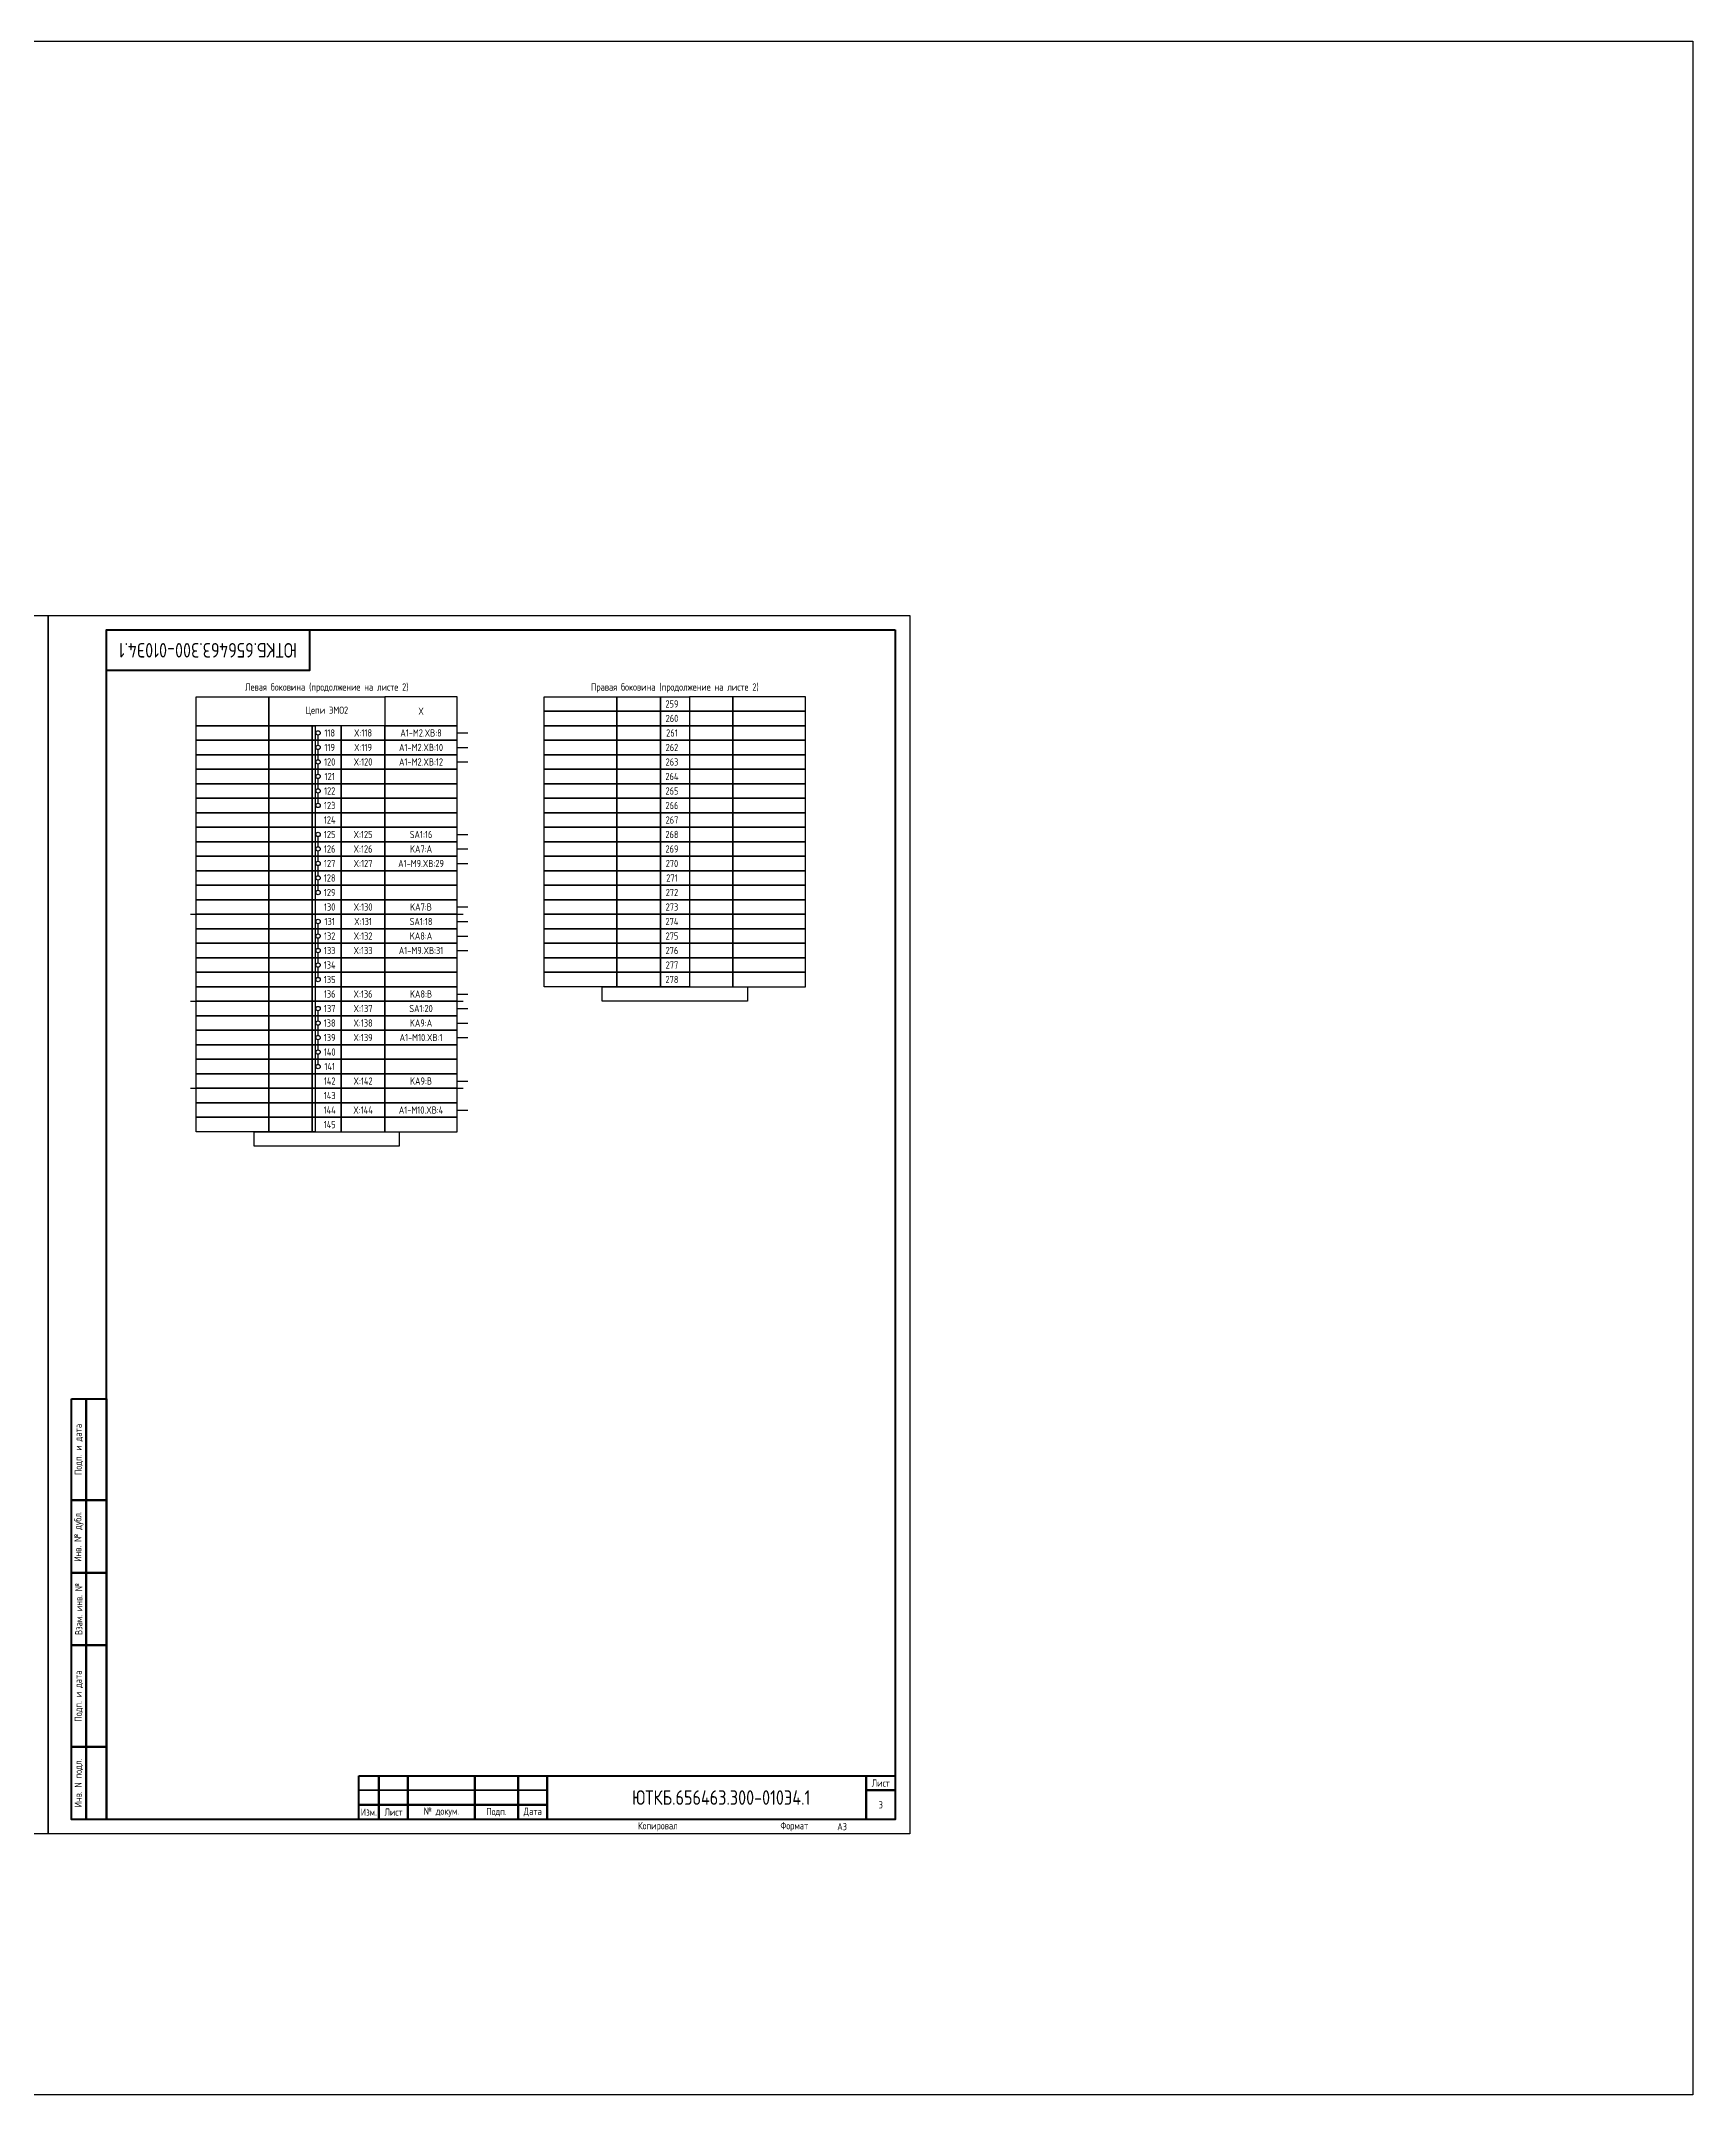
# Model space of a CAD drawing. Header units: millimetres. Extents: x -774 to 4101, y -90 to 618.
# Drawn here: x 3532 to 4101, y -90 to 618 of the extents above; entities that cross this region are included whole.
import ezdxf

# ---------------------------------------------------------------- set-up
doc = ezdxf.new("R2010")
doc.units = ezdxf.units.MM
doc.styles.add('Gost_type_A', font='GOST_A.TTF')

# ---------------------------------------------------------------- blocks, each defined once
blk = doc.blocks.new('Штамп левый нижний')
at = {"lineweight": 50}
for points in [[(-12, 145), (-7, 145), (-7, 110), (-12, 110)], [(-7, 145), (0, 145), (0, 110), (-7, 110)], [(-12, 110), (-7, 110), (-7, 85), (-12, 85)], [(-7, 110), (0, 110), (0, 85), (-7, 85)], [(-12, 85), (-7, 85), (-7, 60), (-12, 60)], [(-7, 85), (0, 85), (0, 60), (-7, 60)], [(-12, 60), (-7, 60), (-7, 25), (-12, 25)], [(-7, 60), (0, 60), (0, 25), (-7, 25)], [(-12, 25), (-7, 25), (-7, 0), (-12, 0)], [(-7, 25), (0, 25), (0, 0), (-7, 0)]]:
    blk.add_lwpolyline(points, close=True, dxfattribs=at)
at = {"char_height": 2.5, "attachment_point": 5, "rotation": 90, "style": 'Gost_type_A'}
for s, insert, width in [('Подп. и дата', (-9.5, 127.5), 35), ('Инв. № дубл.', (-9.5, 97.5), 25), ('Взам. инв. №', (-9.5, 72.5), 25), ('Подп. и дата', (-9.5, 42.5), 35), ('Инв. N подл.', (-9.5, 12.5), 25)]:
    blk.add_mtext(s, dxfattribs=dict(at, insert=insert, width=width))
blk = doc.blocks.new('Штамп угловой верхний')
at = {"lineweight": 50}
blk.add_lwpolyline([(0, 0), (70, 0), (70, -14), (0, -14)], close=True, dxfattribs=at)
blk = doc.blocks.new('Штамп малый нижний')
at = {"lineweight": 50}
for points in [[(-185, 15), (-178, 15), (-178, 5), (-185, 5)], [(-178, 15), (-168, 15), (-168, 5), (-178, 5)], [(-168, 15), (-145, 15), (-145, 5), (-168, 5)], [(-145, 15), (-130, 15), (-130, 5), (-145, 5)], [(-130, 15), (-120, 15), (-120, 5), (-130, 5)], [(-120, 15), (-10, 15), (-10, 0), (-120, 0)], [(-10, 15), (0, 15), (0, 10), (-10, 10)], [(-10, 10), (0, 10), (0, 0), (-10, 0)], [(-185, 5), (-178, 5), (-178, 0), (-185, 0)], [(-178, 5), (-168, 5), (-168, 0), (-178, 0)], [(-168, 5), (-145, 5), (-145, 0), (-168, 0)], [(-145, 5), (-130, 5), (-130, 0), (-145, 0)], [(-130, 5), (-120, 5), (-120, 0), (-130, 0)]]:
    blk.add_lwpolyline(points, close=True, dxfattribs=at)
for points in [[(-185, 15), (-178, 15), (-178, 10), (-185, 10)], [(-178, 15), (-168, 15), (-168, 10), (-178, 10)], [(-168, 15), (-145, 15), (-145, 10), (-168, 10)], [(-145, 15), (-130, 15), (-130, 10), (-145, 10)], [(-130, 15), (-120, 15), (-120, 10), (-130, 10)], [(-185, 10), (-178, 10), (-178, 5), (-185, 5)], [(-178, 10), (-168, 10), (-168, 5), (-178, 5)], [(-168, 10), (-145, 10), (-145, 5), (-168, 5)], [(-145, 10), (-130, 10), (-130, 5), (-145, 5)], [(-130, 10), (-120, 10), (-120, 5), (-130, 5)]]:
    blk.add_lwpolyline(points, close=True)
at = {"char_height": 2.5, "style": 'Gost_type_A'}
for s, insert, width, attachment_point in [('Лист', (-5, 12.5), 10, 5), ('Изм.', (-181.5, 2.5), 7, 5), ('Лист', (-173, 2.5), 10, 5), ('№ докум.', (-156.5, 2.5), 23, 5), ('Подп.', (-137.5, 2.5), 15, 5), ('Дата', (-125, 2.5), 10, 5), ('Копировал', (-75, -2.53), 13.1202, 6), ('Формат', (-30, -2.53), 13.1202, 6)]:
    blk.add_mtext(s, dxfattribs=dict(at, insert=insert, width=width, attachment_point=attachment_point))

msp = doc.modelspace()

# ---------------------------------------------------------------- linework, layer by layer
for p, q in [((3627, 375.25), (3627, 378.75)), ((3675, 379.5), (3678.62, 379.5)), ((3627, 370.25), (3627, 373.75)), ((3627, 365.25), (3627, 368.75)), ((3675, 374.5), (3678.62, 374.5)), ((3675, 369.5), (3678.62, 369.5)), ((3627, 360.25), (3627, 363.75)), ((3627, 355.25), (3627, 358.75)), ((3627, 340.25), (3627, 343.75)), ((3675, 344.5), (3678.62, 344.5)), ((3627, 335.25), (3627, 338.75)), ((3627, 330.25), (3627, 333.75)), ((3675, 339.5), (3678.62, 339.5)), ((3675, 334.5), (3678.62, 334.5)), ((3627, 325.25), (3627, 328.75)), ((3675, 319.5), (3678.62, 319.5)), ((3627, 310.25), (3627, 313.75)), ((3675, 314.5), (3678.62, 314.5)), ((3627, 305.25), (3627, 308.75)), ((3675, 309.5), (3678.62, 309.5)), ((3675, 304.5), (3678.62, 304.5)), ((3627, 300.25), (3627, 303.75)), ((3627, 295.25), (3627, 298.75)), ((3627, 280.25), (3627, 283.75)), ((3675, 289.5), (3678.62, 289.5)), ((3675, 284.5), (3678.62, 284.5)), ((3627, 275.25), (3627, 278.75)), ((3675, 279.5), (3678.62, 279.5)), ((3627, 270.25), (3627, 273.75)), ((3675, 274.5), (3678.62, 274.5)), ((3627, 265.25), (3627, 268.75)), ((3675, 259.5), (3678.62, 259.5)), ((3675, 249.5), (3678.62, 249.5))]:
    msp.add_line(p, q)
at = {"lineweight": 30}
for p, q in [((3583, 317), (3677, 317)), ((3583, 287), (3677, 287)), ((3583, 257), (3677, 257))]:
    msp.add_line(p, q, dxfattribs=at)
at = {"color": 3}
msp.add_lwpolyline([(-774, 618), (4101, 618), (4101, -90), (-774, -90)], close=True, dxfattribs=at)
for points in [[(3534, 420), (3534, 0), (3237, 0), (3237, 420)], [(3831, 420), (3831, 0), (3534, 0), (3534, 420)], [(3585, 392), (3610, 392), (3610, 382), (3585, 382)], [(3610, 392), (3650, 392), (3650, 382), (3610, 382)], [(3675, 392), (3650, 392), (3650, 382), (3675, 382)], [(3705, 392), (3730, 392), (3730, 387), (3705, 387)], [(3730, 392), (3745, 392), (3745, 387), (3730, 387)], [(3745, 392), (3755, 392), (3755, 387), (3745, 387)], [(3770, 392), (3755, 392), (3755, 387), (3770, 387)], [(3795, 392), (3770, 392), (3770, 387), (3795, 387)], [(3705, 387), (3730, 387), (3730, 382), (3705, 382)], [(3730, 387), (3745, 387), (3745, 382), (3730, 382)], [(3745, 387), (3755, 387), (3755, 382), (3745, 382)], [(3770, 387), (3755, 387), (3755, 382), (3770, 382)], [(3795, 387), (3770, 387), (3770, 382), (3795, 382)], [(3585, 382), (3610, 382), (3610, 377), (3585, 377)], [(3585, 377), (3610, 377), (3610, 372), (3585, 372)], [(3610, 382), (3625, 382), (3625, 377), (3610, 377)], [(3610, 377), (3625, 377), (3625, 372), (3610, 372)], [(3635, 382), (3625, 382), (3625, 377), (3635, 377)], [(3625, 382), (3626, 382), (3626, 377), (3625, 377)], [(3635, 377), (3625, 377), (3625, 372), (3635, 372)], [(3625, 377), (3626, 377), (3626, 372), (3625, 372)], [(3650, 382), (3635, 382), (3635, 377), (3650, 377)], [(3650, 377), (3635, 377), (3635, 372), (3650, 372)], [(3675, 382), (3650, 382), (3650, 377), (3675, 377)], [(3675, 377), (3650, 377), (3650, 372), (3675, 372)], [(3705, 382), (3730, 382), (3730, 377), (3705, 377)], [(3705, 377), (3730, 377), (3730, 372), (3705, 372)], [(3730, 382), (3745, 382), (3745, 377), (3730, 377)], [(3730, 377), (3745, 377), (3745, 372), (3730, 372)], [(3745, 382), (3755, 382), (3755, 377), (3745, 377)], [(3745, 377), (3755, 377), (3755, 372), (3745, 372)], [(3770, 382), (3755, 382), (3755, 377), (3770, 377)], [(3770, 377), (3755, 377), (3755, 372), (3770, 372)], [(3795, 382), (3770, 382), (3770, 377), (3795, 377)], [(3795, 377), (3770, 377), (3770, 372), (3795, 372)], [(3585, 372), (3610, 372), (3610, 367), (3585, 367)], [(3610, 372), (3625, 372), (3625, 367), (3610, 367)], [(3635, 372), (3625, 372), (3625, 367), (3635, 367)], [(3625, 372), (3626, 372), (3626, 367), (3625, 367)], [(3650, 372), (3635, 372), (3635, 367), (3650, 367)], [(3675, 372), (3650, 372), (3650, 367), (3675, 367)], [(3705, 372), (3730, 372), (3730, 367), (3705, 367)], [(3730, 372), (3745, 372), (3745, 367), (3730, 367)], [(3745, 372), (3755, 372), (3755, 367), (3745, 367)], [(3770, 372), (3755, 372), (3755, 367), (3770, 367)], [(3795, 372), (3770, 372), (3770, 367), (3795, 367)], [(3585, 367), (3610, 367), (3610, 362), (3585, 362)], [(3585, 362), (3610, 362), (3610, 357), (3585, 357)], [(3610, 367), (3625, 367), (3625, 362), (3610, 362)], [(3610, 362), (3625, 362), (3625, 357), (3610, 357)], [(3635, 367), (3625, 367), (3625, 362), (3635, 362)], [(3625, 367), (3626, 367), (3626, 362), (3625, 362)], [(3635, 362), (3625, 362), (3625, 357), (3635, 357)], [(3625, 362), (3626, 362), (3626, 357), (3625, 357)], [(3650, 367), (3635, 367), (3635, 362), (3650, 362)], [(3650, 362), (3635, 362), (3635, 357), (3650, 357)], [(3675, 367), (3650, 367), (3650, 362), (3675, 362)], [(3675, 362), (3650, 362), (3650, 357), (3675, 357)], [(3705, 367), (3730, 367), (3730, 362), (3705, 362)], [(3705, 362), (3730, 362), (3730, 357), (3705, 357)], [(3730, 367), (3745, 367), (3745, 362), (3730, 362)], [(3730, 362), (3745, 362), (3745, 357), (3730, 357)], [(3745, 367), (3755, 367), (3755, 362), (3745, 362)], [(3745, 362), (3755, 362), (3755, 357), (3745, 357)], [(3770, 367), (3755, 367), (3755, 362), (3770, 362)], [(3770, 362), (3755, 362), (3755, 357), (3770, 357)], [(3795, 367), (3770, 367), (3770, 362), (3795, 362)], [(3795, 362), (3770, 362), (3770, 357), (3795, 357)], [(3585, 357), (3610, 357), (3610, 352), (3585, 352)], [(3610, 357), (3625, 357), (3625, 352), (3610, 352)], [(3635, 357), (3625, 357), (3625, 352), (3635, 352)], [(3625, 357), (3626, 357), (3626, 352), (3625, 352)], [(3650, 357), (3635, 357), (3635, 352), (3650, 352)], [(3675, 357), (3650, 357), (3650, 352), (3675, 352)], [(3705, 357), (3730, 357), (3730, 352), (3705, 352)], [(3730, 357), (3745, 357), (3745, 352), (3730, 352)], [(3745, 357), (3755, 357), (3755, 352), (3745, 352)], [(3770, 357), (3755, 357), (3755, 352), (3770, 352)], [(3795, 357), (3770, 357), (3770, 352), (3795, 352)], [(3585, 352), (3610, 352), (3610, 347), (3585, 347)], [(3585, 347), (3610, 347), (3610, 342), (3585, 342)], [(3610, 352), (3625, 352), (3625, 347), (3610, 347)], [(3610, 347), (3625, 347), (3625, 342), (3610, 342)], [(3635, 352), (3625, 352), (3625, 347), (3635, 347)], [(3625, 352), (3626, 352), (3626, 347), (3625, 347)], [(3635, 347), (3625, 347), (3625, 342), (3635, 342)], [(3625, 347), (3626, 347), (3626, 342), (3625, 342)], [(3650, 352), (3635, 352), (3635, 347), (3650, 347)], [(3650, 347), (3635, 347), (3635, 342), (3650, 342)], [(3675, 352), (3650, 352), (3650, 347), (3675, 347)], [(3675, 347), (3650, 347), (3650, 342), (3675, 342)], [(3705, 352), (3730, 352), (3730, 347), (3705, 347)], [(3705, 347), (3730, 347), (3730, 342), (3705, 342)], [(3730, 352), (3745, 352), (3745, 347), (3730, 347)], [(3730, 347), (3745, 347), (3745, 342), (3730, 342)], [(3745, 352), (3755, 352), (3755, 347), (3745, 347)], [(3745, 347), (3755, 347), (3755, 342), (3745, 342)], [(3770, 352), (3755, 352), (3755, 347), (3770, 347)], [(3770, 347), (3755, 347), (3755, 342), (3770, 342)], [(3795, 352), (3770, 352), (3770, 347), (3795, 347)], [(3795, 347), (3770, 347), (3770, 342), (3795, 342)], [(3585, 342), (3610, 342), (3610, 337), (3585, 337)], [(3610, 342), (3625, 342), (3625, 337), (3610, 337)], [(3635, 342), (3625, 342), (3625, 337), (3635, 337)], [(3625, 342), (3626, 342), (3626, 337), (3625, 337)], [(3650, 342), (3635, 342), (3635, 337), (3650, 337)], [(3675, 342), (3650, 342), (3650, 337), (3675, 337)], [(3705, 342), (3730, 342), (3730, 337), (3705, 337)], [(3730, 342), (3745, 342), (3745, 337), (3730, 337)], [(3745, 342), (3755, 342), (3755, 337), (3745, 337)], [(3770, 342), (3755, 342), (3755, 337), (3770, 337)], [(3795, 342), (3770, 342), (3770, 337), (3795, 337)], [(3585, 337), (3610, 337), (3610, 332), (3585, 332)], [(3610, 337), (3625, 337), (3625, 332), (3610, 332)], [(3635, 337), (3625, 337), (3625, 332), (3635, 332)], [(3625, 337), (3626, 337), (3626, 332), (3625, 332)], [(3650, 337), (3635, 337), (3635, 332), (3650, 332)], [(3675, 337), (3650, 337), (3650, 332), (3675, 332)], [(3705, 337), (3730, 337), (3730, 332), (3705, 332)], [(3730, 337), (3745, 337), (3745, 332), (3730, 332)], [(3745, 337), (3755, 337), (3755, 332), (3745, 332)], [(3770, 337), (3755, 337), (3755, 332), (3770, 332)], [(3795, 337), (3770, 337), (3770, 332), (3795, 332)], [(3585, 332), (3610, 332), (3610, 327), (3585, 327)], [(3585, 327), (3610, 327), (3610, 322), (3585, 322)], [(3610, 332), (3625, 332), (3625, 327), (3610, 327)], [(3610, 327), (3625, 327), (3625, 322), (3610, 322)], [(3635, 332), (3625, 332), (3625, 327), (3635, 327)], [(3625, 332), (3626, 332), (3626, 327), (3625, 327)], [(3635, 327), (3625, 327), (3625, 322), (3635, 322)], [(3625, 327), (3626, 327), (3626, 322), (3625, 322)], [(3650, 332), (3635, 332), (3635, 327), (3650, 327)], [(3650, 327), (3635, 327), (3635, 322), (3650, 322)], [(3675, 332), (3650, 332), (3650, 327), (3675, 327)], [(3675, 327), (3650, 327), (3650, 322), (3675, 322)], [(3705, 332), (3730, 332), (3730, 327), (3705, 327)], [(3705, 327), (3730, 327), (3730, 322), (3705, 322)], [(3730, 332), (3745, 332), (3745, 327), (3730, 327)], [(3730, 327), (3745, 327), (3745, 322), (3730, 322)], [(3745, 332), (3755, 332), (3755, 327), (3745, 327)], [(3745, 327), (3755, 327), (3755, 322), (3745, 322)], [(3770, 332), (3755, 332), (3755, 327), (3770, 327)], [(3770, 327), (3755, 327), (3755, 322), (3770, 322)], [(3795, 332), (3770, 332), (3770, 327), (3795, 327)], [(3795, 327), (3770, 327), (3770, 322), (3795, 322)], [(3585, 322), (3610, 322), (3610, 317), (3585, 317)], [(3610, 322), (3625, 322), (3625, 317), (3610, 317)], [(3635, 322), (3625, 322), (3625, 317), (3635, 317)], [(3625, 322), (3626, 322), (3626, 317), (3625, 317)], [(3650, 322), (3635, 322), (3635, 317), (3650, 317)], [(3675, 322), (3650, 322), (3650, 317), (3675, 317)], [(3705, 322), (3730, 322), (3730, 317), (3705, 317)], [(3730, 322), (3745, 322), (3745, 317), (3730, 317)], [(3745, 322), (3755, 322), (3755, 317), (3745, 317)], [(3770, 322), (3755, 322), (3755, 317), (3770, 317)], [(3795, 322), (3770, 322), (3770, 317), (3795, 317)], [(3585, 317), (3610, 317), (3610, 312), (3585, 312)], [(3585, 312), (3610, 312), (3610, 307), (3585, 307)], [(3610, 317), (3625, 317), (3625, 312), (3610, 312)], [(3610, 312), (3625, 312), (3625, 307), (3610, 307)], [(3635, 317), (3625, 317), (3625, 312), (3635, 312)], [(3625, 317), (3626, 317), (3626, 312), (3625, 312)], [(3635, 312), (3625, 312), (3625, 307), (3635, 307)], [(3625, 312), (3626, 312), (3626, 307), (3625, 307)], [(3650, 317), (3635, 317), (3635, 312), (3650, 312)], [(3650, 312), (3635, 312), (3635, 307), (3650, 307)], [(3675, 317), (3650, 317), (3650, 312), (3675, 312)], [(3675, 312), (3650, 312), (3650, 307), (3675, 307)], [(3705, 317), (3730, 317), (3730, 312), (3705, 312)], [(3705, 312), (3730, 312), (3730, 307), (3705, 307)], [(3730, 317), (3745, 317), (3745, 312), (3730, 312)], [(3730, 312), (3745, 312), (3745, 307), (3730, 307)], [(3745, 317), (3755, 317), (3755, 312), (3745, 312)], [(3745, 312), (3755, 312), (3755, 307), (3745, 307)], [(3770, 317), (3755, 317), (3755, 312), (3770, 312)], [(3770, 312), (3755, 312), (3755, 307), (3770, 307)], [(3795, 317), (3770, 317), (3770, 312), (3795, 312)], [(3795, 312), (3770, 312), (3770, 307), (3795, 307)], [(3585, 307), (3610, 307), (3610, 302), (3585, 302)], [(3610, 307), (3625, 307), (3625, 302), (3610, 302)], [(3635, 307), (3625, 307), (3625, 302), (3635, 302)], [(3625, 307), (3626, 307), (3626, 302), (3625, 302)], [(3650, 307), (3635, 307), (3635, 302), (3650, 302)], [(3675, 307), (3650, 307), (3650, 302), (3675, 302)], [(3705, 307), (3730, 307), (3730, 302), (3705, 302)], [(3730, 307), (3745, 307), (3745, 302), (3730, 302)], [(3745, 307), (3755, 307), (3755, 302), (3745, 302)], [(3770, 307), (3755, 307), (3755, 302), (3770, 302)], [(3795, 307), (3770, 307), (3770, 302), (3795, 302)], [(3585, 302), (3610, 302), (3610, 297), (3585, 297)], [(3610, 302), (3625, 302), (3625, 297), (3610, 297)], [(3635, 302), (3625, 302), (3625, 297), (3635, 297)], [(3625, 302), (3626, 302), (3626, 297), (3625, 297)], [(3650, 302), (3635, 302), (3635, 297), (3650, 297)], [(3675, 302), (3650, 302), (3650, 297), (3675, 297)], [(3705, 302), (3730, 302), (3730, 297), (3705, 297)], [(3730, 302), (3745, 302), (3745, 297), (3730, 297)], [(3745, 302), (3755, 302), (3755, 297), (3745, 297)], [(3770, 302), (3755, 302), (3755, 297), (3770, 297)], [(3795, 302), (3770, 302), (3770, 297), (3795, 297)], [(3585, 297), (3610, 297), (3610, 292), (3585, 292)], [(3585, 292), (3610, 292), (3610, 287), (3585, 287)], [(3610, 297), (3625, 297), (3625, 292), (3610, 292)], [(3610, 292), (3625, 292), (3625, 287), (3610, 287)], [(3635, 297), (3625, 297), (3625, 292), (3635, 292)], [(3625, 297), (3626, 297), (3626, 292), (3625, 292)], [(3635, 292), (3625, 292), (3625, 287), (3635, 287)], [(3625, 292), (3626, 292), (3626, 287), (3625, 287)], [(3650, 297), (3635, 297), (3635, 292), (3650, 292)], [(3650, 292), (3635, 292), (3635, 287), (3650, 287)], [(3675, 297), (3650, 297), (3650, 292), (3675, 292)], [(3675, 292), (3650, 292), (3650, 287), (3675, 287)], [(3705, 297), (3730, 297), (3730, 292), (3705, 292)], [(3725, 292), (3775, 292), (3775, 287), (3725, 287)], [(3730, 297), (3745, 297), (3745, 292), (3730, 292)], [(3745, 297), (3755, 297), (3755, 292), (3745, 292)], [(3770, 297), (3755, 297), (3755, 292), (3770, 292)], [(3795, 297), (3770, 297), (3770, 292), (3795, 292)], [(3585, 287), (3610, 287), (3610, 282), (3585, 282)], [(3610, 287), (3625, 287), (3625, 282), (3610, 282)], [(3635, 287), (3625, 287), (3625, 282), (3635, 282)], [(3625, 287), (3626, 287), (3626, 282), (3625, 282)], [(3650, 287), (3635, 287), (3635, 282), (3650, 282)], [(3675, 287), (3650, 287), (3650, 282), (3675, 282)], [(3585, 282), (3610, 282), (3610, 277), (3585, 277)], [(3585, 277), (3610, 277), (3610, 272), (3585, 272)], [(3610, 282), (3625, 282), (3625, 277), (3610, 277)], [(3610, 277), (3625, 277), (3625, 272), (3610, 272)], [(3635, 282), (3625, 282), (3625, 277), (3635, 277)], [(3625, 282), (3626, 282), (3626, 277), (3625, 277)], [(3635, 277), (3625, 277), (3625, 272), (3635, 272)], [(3625, 277), (3626, 277), (3626, 272), (3625, 272)], [(3650, 282), (3635, 282), (3635, 277), (3650, 277)], [(3650, 277), (3635, 277), (3635, 272), (3650, 272)], [(3675, 282), (3650, 282), (3650, 277), (3675, 277)], [(3675, 277), (3650, 277), (3650, 272), (3675, 272)], [(3585, 272), (3610, 272), (3610, 267), (3585, 267)], [(3610, 272), (3625, 272), (3625, 267), (3610, 267)], [(3635, 272), (3625, 272), (3625, 267), (3635, 267)], [(3625, 272), (3626, 272), (3626, 267), (3625, 267)], [(3650, 272), (3635, 272), (3635, 267), (3650, 267)], [(3675, 272), (3650, 272), (3650, 267), (3675, 267)], [(3585, 267), (3610, 267), (3610, 262), (3585, 262)], [(3585, 262), (3610, 262), (3610, 257), (3585, 257)], [(3610, 267), (3625, 267), (3625, 262), (3610, 262)], [(3610, 262), (3625, 262), (3625, 257), (3610, 257)], [(3635, 267), (3625, 267), (3625, 262), (3635, 262)], [(3625, 267), (3626, 267), (3626, 262), (3625, 262)], [(3635, 262), (3625, 262), (3625, 257), (3635, 257)], [(3625, 262), (3626, 262), (3626, 257), (3625, 257)], [(3650, 267), (3635, 267), (3635, 262), (3650, 262)], [(3650, 262), (3635, 262), (3635, 257), (3650, 257)], [(3675, 267), (3650, 267), (3650, 262), (3675, 262)], [(3675, 262), (3650, 262), (3650, 257), (3675, 257)], [(3585, 257), (3610, 257), (3610, 252), (3585, 252)], [(3610, 257), (3625, 257), (3625, 252), (3610, 252)], [(3635, 257), (3625, 257), (3625, 252), (3635, 252)], [(3625, 257), (3626, 257), (3626, 252), (3625, 252)], [(3650, 257), (3635, 257), (3635, 252), (3650, 252)], [(3675, 257), (3650, 257), (3650, 252), (3675, 252)], [(3585, 252), (3610, 252), (3610, 247), (3585, 247)], [(3610, 252), (3625, 252), (3625, 247), (3610, 247)], [(3635, 252), (3625, 252), (3625, 247), (3635, 247)], [(3625, 252), (3626, 252), (3626, 247), (3625, 247)], [(3650, 252), (3635, 252), (3635, 247), (3650, 247)], [(3675, 252), (3650, 252), (3650, 247), (3675, 247)], [(3585, 247), (3610, 247), (3610, 242), (3585, 242)], [(3605, 242), (3655, 242), (3655, 237), (3605, 237)], [(3610, 247), (3625, 247), (3625, 242), (3610, 242)], [(3635, 247), (3625, 247), (3625, 242), (3635, 242)], [(3625, 247), (3626, 247), (3626, 242), (3625, 242)], [(3650, 247), (3635, 247), (3635, 242), (3650, 242)], [(3675, 247), (3650, 247), (3650, 242), (3675, 242)]]:
    msp.add_lwpolyline(points, close=True)
at = {"lineweight": 50}
msp.add_lwpolyline([(3826, 415), (3826, 5), (3554, 5), (3554, 415)], close=True, dxfattribs=at)
for centre in [(3627, 379.5), (3627, 374.5), (3627, 369.5), (3627, 364.5), (3627, 359.5), (3627, 354.5), (3627, 344.5), (3627, 339.5), (3627, 334.5), (3627, 329.5), (3627, 324.5), (3627, 314.5), (3627, 309.5), (3627, 304.5), (3627, 299.5), (3627, 294.5), (3627, 284.5), (3627, 279.5), (3627, 274.5), (3627, 269.5), (3627, 264.5)]:
    msp.add_circle(centre, 0.75)

# ---------------------------------------------------------------- block references
for name, p in [('Штамп угловой верхний', (3554, 415)), ('Штамп малый нижний', (3826, 5))]:
    msp.add_blockref(name, p)
at = {"color": 1}
msp.add_blockref('Штамп левый нижний', (3554, 5), dxfattribs=at)

# ---------------------------------------------------------------- texts
at = {"insert": (3589, 408), "char_height": 5, "width": 70, "attachment_point": 5, "rotation": 180, "style": 'Gost_type_A'}
msp.add_mtext('ЮТКБ.656463.300-010Э4.1', dxfattribs=at)
at = {"style": 'Gost_type_A'}
for s, insert, char_height, width, attachment_point in [('Левая боковина (продолжение на листе 2)', (3630, 395), 2.5, 90, 5), ('Правая боковина (продолжение на листе 2)', (3750, 395), 2.5, 90, 5), ('Цепи ЭМО2', (3630, 387), 2.5, 40, 5), ('X', (3662.5, 387), 2.5, 25, 5), ('A1-M2.XВ:10', (3662.5, 374.5), 2.5, 25, 5), ('A1-M2.XВ:8', (3662.5, 379.5), 2.5, 25, 5), ('A1-M2.XВ:12', (3662.5, 369.5), 2.5, 25, 5), ('SA1:16', (3662.5, 344.5), 2.5, 25, 5), ('KA7:A', (3662.5, 339.5), 2.5, 25, 5), ('A1-M9.XВ:29', (3662.5, 334.5), 2.5, 25, 5), ('KA7:B', (3662.5, 319.5), 2.5, 25, 5), ('SA1:18', (3662.5, 314.5), 2.5, 25, 5), ('A1-M9.XВ:31', (3662.5, 304.5), 2.5, 25, 5), ('KA8:A', (3662.5, 309.5), 2.5, 25, 5), ('KA8:B', (3662.5, 289.5), 2.5, 25, 5), ('SA1:20', (3662.5, 284.5), 2.5, 25, 5), ('KA9:A', (3662.5, 279.5), 2.5, 25, 5), ('A1-M10.XВ:1', (3662.5, 274.5), 2.5, 25, 5), ('KA9:B', (3662.5, 259.5), 2.5, 25, 5), ('А1-M10.XВ:4', (3662.5, 249.5), 2.5, 25, 5), ('ЮТКБ.656463.300-010Э4.1', (3766, 12.5), 5, 120, 5), ('3', (3821, 10), 2.5, 10, 5), ('A3', (3806, 2.5), 2.5, 20, 4), ('A3', (3806, 2.5), 2.5, 20, 4)]:
    msp.add_mtext(s, dxfattribs=dict(at, insert=insert, char_height=char_height, width=width, attachment_point=attachment_point))
at = {"ltscale": 10, "char_height": 2.5, "attachment_point": 5, "style": 'Gost_type_A'}
for s, insert, width in [('259', (3749, 389.5), 8), ('260', (3749, 384.5), 8), ('118', (3631, 379.5), 8), ('119', (3631, 374.5), 8), ('X:118', (3642.5, 379.5), 15), ('X:119', (3642.5, 374.5), 15), ('262', (3749, 374.5), 8), ('261', (3749, 379.5), 8), ('120', (3631, 369.5), 8), ('X:120', (3642.5, 369.5), 15), ('263', (3749, 369.5), 8), ('121', (3631, 364.5), 8), ('264', (3749, 364.5), 8), ('123', (3631, 354.5), 8), ('122', (3631, 359.5), 8), ('265', (3749, 359.5), 8), ('266', (3749, 354.5), 8), ('124', (3631, 349.5), 8), ('267', (3749, 349.5), 8), ('125', (3631, 344.5), 8), ('126', (3631, 339.5), 8), ('X:125', (3642.5, 344.5), 15), ('X:126', (3642.5, 339.5), 15), ('268', (3749, 344.5), 8), ('269', (3749, 339.5), 8), ('127', (3631, 334.5), 8), ('X:127', (3642.5, 334.5), 15), ('270', (3749, 334.5), 8), ('128', (3631, 329.5), 8), ('129', (3631, 324.5), 8), ('272', (3749, 324.5), 8), ('271', (3749, 329.5), 8), ('130', (3631, 319.5), 8), ('X:130', (3642.5, 319.5), 15), ('273', (3749, 319.5), 8), ('131', (3631, 314.5), 8), ('X:131', (3642.5, 314.5), 15), ('274', (3749, 314.5), 8), ('133', (3631, 304.5), 8), ('132', (3631, 309.5), 8), ('X:133', (3642.5, 304.5), 15), ('X:132', (3642.5, 309.5), 15), ('275', (3749, 309.5), 8), ('276', (3749, 304.5), 8), ('134', (3631, 299.5), 8), ('277', (3749, 299.5), 8), ('135', (3631, 294.5), 8), ('136', (3631, 289.5), 8), ('X:136', (3642.5, 289.5), 15), ('278', (3749, 294.5), 8), ('137', (3631, 284.5), 8), ('X:137', (3642.5, 284.5), 15), ('138', (3631, 279.5), 8), ('X:138', (3642.5, 279.5), 15), ('139', (3631, 274.5), 8), ('140', (3631, 269.5), 8), ('X:139', (3642.5, 274.5), 15), ('141', (3631, 264.5), 8), ('143', (3631, 254.5), 8), ('142', (3631, 259.5), 8), ('X:142', (3642.5, 259.5), 15), ('144', (3631, 249.5), 8), ('X:144', (3642.5, 249.5), 15), ('145', (3631, 244.5), 8)]:
    msp.add_mtext(s, dxfattribs=dict(at, insert=insert, width=width))

doc.saveas('drawing.dxf')
